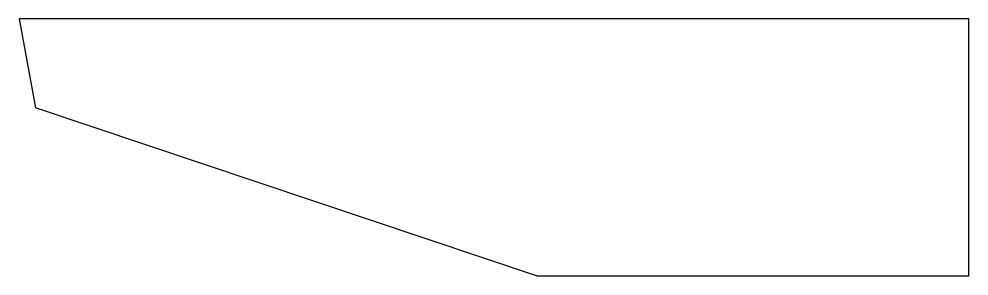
# Model space of a CAD drawing. Header units: millimetres. Extents: x -41 to 708, y -199 to 4.
import ezdxf

# ---------------------------------------------------------------- set-up
doc = ezdxf.new("R2010")
doc.units = ezdxf.units.MM

msp = doc.modelspace()

# ---------------------------------------------------------------- linework, layer by layer
at = {"color": 7, "linetype": 'Continuous', "lineweight": 25}
for p, q in [((708, 4.08), (-40.68, 4.08)), ((-40.68, 4.08), (-27.67, -66.02)), ((708, -198.64), (708, 4.08)), ((368, -198.64), (-27.67, -66.02)), ((708, -198.64), (368, -198.64))]:
    msp.add_line(p, q, dxfattribs=at)

doc.saveas('drawing.dxf')
